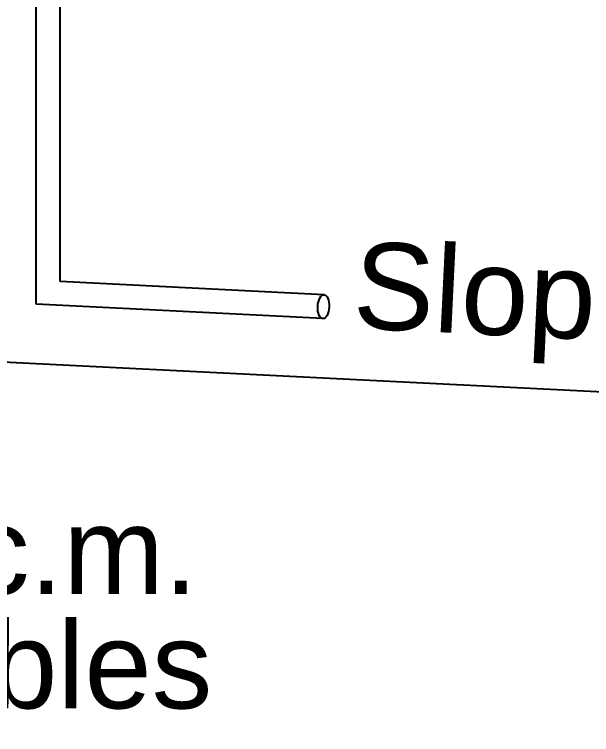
# Model space of a CAD drawing. Header units: metres. Extents: x 574 to 1032, y -195 to -67.
# Drawn here: x 829.04 to 835.68, y -141.09 to -132.81 of the extents above; entities that cross this region are included whole.
import ezdxf

# ---------------------------------------------------------------- set-up
doc = ezdxf.new("R2010")
doc.units = ezdxf.units.M
doc.header["$LTSCALE"] = 20
doc.header["$MEASUREMENT"] = 0
doc.styles.get("Standard").update_dxf_attribs({"font": 'arial.ttf'})

msp = doc.modelspace()

# ---------------------------------------------------------------- linework, layer by layer
at = {"color": 7}
for p, q in [((829.29269, -136.09199), (829.29269, -126.05767)), ((829.29269, -136.14566), (829.29269, -126.05767)), ((829.56808, -135.88404), (829.56808, -126.05767)), ((832.60372, -136.03582), (829.56808, -135.88404)), ((832.59023, -136.31053), (829.29269, -136.14566))]:
    msp.add_line(p, q, dxfattribs=at)
at = {"color": 7, "ltscale": 7}
msp.add_line((828.65925, -136.79394), (839.48707, -137.33533), dxfattribs=at)
at = {"color": 7}
msp.add_ellipse((832.5971, -136.17318), major_axis=(-0.00687, -0.13735), ratio=0.4802986, dxfattribs=at)

# ---------------------------------------------------------------- texts
at = {"color": 7, "ltscale": 7}
msp.add_text('Slope 1 in 20', height=0.998099, rotation=357.226497, dxfattribs=at).set_placement((832.92273, -136.41806))
for s, p in [('5 to 7.5 c.m.', (823.47891, -139.47703)), ('rounded size pebbles', (818.06366, -140.79291))]:
    msp.add_text(s, height=0.998099, dxfattribs=at).set_placement(p)

doc.saveas('drawing.dxf')
